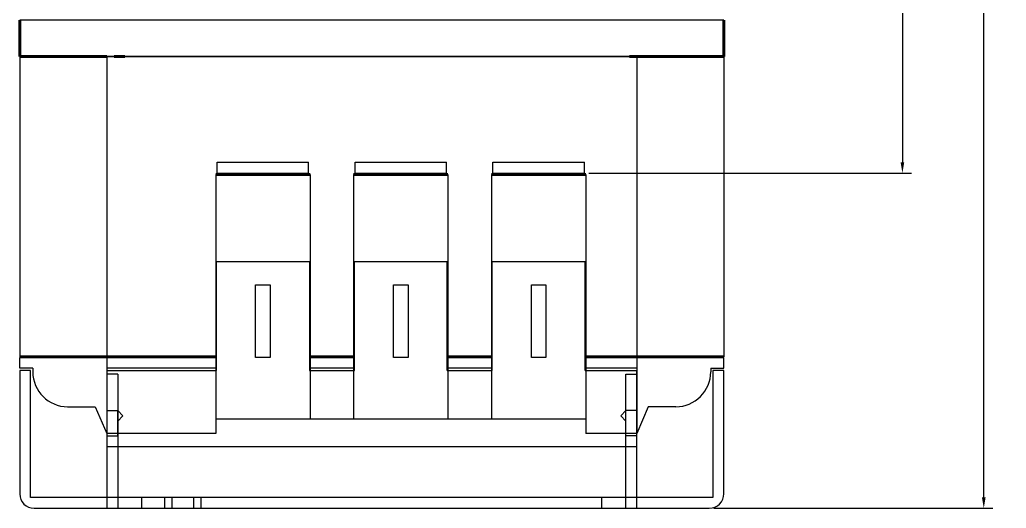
# Model space of a CAD drawing. Header units: millimetres. Extents: x -2026 to -954, y 3148 to 3725.
# Drawn here: x -1945.9 to -1810, y 3415.1 to 3482.4 of the extents above; entities that cross this region are included whole.
import ezdxf

# ---------------------------------------------------------------- set-up
doc = ezdxf.new("R2010")
doc.units = ezdxf.units.MM
for name, color, linetype in [('Bus-Bar', 10, 'Continuous'), ('CASE-COVER', 7, 'Continuous'), ('CASE-상', 7, 'Continuous'), ('CASE-하', 7, 'Continuous'), ('보조방열판', 7, 'Continuous')]:
    doc.layers.add(name, color=color, linetype=linetype)
doc.dimstyles.new('ISO-25', dxfattribs={"dimtxt": 2, "dimasz": 1.5, "dimexe": 1.25, "dimexo": 0.625, "dimtad": 1, "dimtxsty": 'Standard', "dimcen": 2.5, "dimclrd": 6, "dimclre": 6, "dimclrt": 1, "dimazin": 0, "dimtfac": 1, "dimtmove": 0, "dimatfit": 3, "dimfxl": 1, "dimarcsym": 0})

# ---------------------------------------------------------------- blocks, each defined once
blk = doc.blocks.new('*D2')
at = {"color": 6, "lineweight": -2, "transparency": 16777216}
for p, q in [((-1839.82, 3577.5), (-1811.89, 3577.5)), ((-1813.13, 3416.6), (-1813.14, 3576)), ((-1850.32, 3415.1), (-1811.88, 3415.1))]:
    blk.add_line(p, q, dxfattribs=at)
at = {"color": 6, "transparency": 16777216}
for points in [[(-1812.89, 3576), (-1813.39, 3576), (-1813.14, 3577.5)], [(-1812.88, 3416.6), (-1813.38, 3416.6), (-1813.13, 3415.1)]]:
    blk.add_solid(points, dxfattribs=at)
at = {"layer": 'Defpoints', "color": 0, "transparency": 16777216}
for p in [(-1840.44, 3577.5), (-1813.14, 3577.5), (-1850.94, 3415.1)]:
    blk.add_point(p, dxfattribs=at)
at = {"color": 1, "transparency": 16777216, "insert": (-1811.34, 3496.3), "char_height": 2, "attachment_point": 5, "rotation": 270.0004}
blk.add_mtext('162,4', dxfattribs=at)
blk = doc.blocks.new('*D28')
at = {"color": 6, "lineweight": -2, "transparency": 16777216}
for p, q in [((-1839.82, 3577.5), (-1823.09, 3577.5)), ((-1824.34, 3576), (-1824.34, 3462.8)), ((-1867.52, 3461.3), (-1823.09, 3461.3))]:
    blk.add_line(p, q, dxfattribs=at)
at = {"color": 6, "transparency": 16777216}
for points in [[(-1824.09, 3576), (-1824.59, 3576), (-1824.34, 3577.5)], [(-1824.09, 3462.8), (-1824.59, 3462.8), (-1824.34, 3461.3)]]:
    blk.add_solid(points, dxfattribs=at)
at = {"layer": 'Defpoints', "color": 0, "transparency": 16777216}
for p in [(-1840.44, 3577.5), (-1868.14, 3461.3), (-1824.34, 3461.3)]:
    blk.add_point(p, dxfattribs=at)
at = {"color": 1, "transparency": 16777216, "insert": (-1822.55, 3519.4), "char_height": 2, "attachment_point": 5, "rotation": 270.0004}
blk.add_mtext('116,2', dxfattribs=at)

msp = doc.modelspace()

# ---------------------------------------------------------------- linework, layer by layer
at = {"layer": 'Bus-Bar'}
for p, q in [((-1918.744, 3462.798), (-1906.144, 3462.798)), ((-1918.744, 3461.298), (-1918.744, 3462.798)), ((-1906.144, 3461.298), (-1906.144, 3462.798)), ((-1899.744, 3462.798), (-1887.144, 3462.799)), ((-1899.744, 3461.298), (-1899.744, 3462.798)), ((-1887.144, 3461.299), (-1887.144, 3462.799)), ((-1880.744, 3462.799), (-1868.144, 3462.799)), ((-1880.744, 3461.299), (-1880.744, 3462.799)), ((-1868.144, 3461.299), (-1868.144, 3462.799)), ((-1918.744, 3461.298), (-1906.144, 3461.298)), ((-1899.744, 3461.298), (-1887.144, 3461.299)), ((-1880.744, 3461.299), (-1868.144, 3461.299))]:
    msp.add_line(p, q, dxfattribs=at)
at = {"layer": 'CASE-COVER'}
for p, q in [((-1918.843, 3434.098), (-1918.843, 3449.098)), ((-1918.843, 3449.098), (-1906.043, 3449.098)), ((-1906.043, 3449.098), (-1906.043, 3434.098)), ((-1899.843, 3434.098), (-1899.843, 3449.098)), ((-1899.843, 3449.098), (-1887.043, 3449.098)), ((-1887.043, 3434.098), (-1887.043, 3449.098)), ((-1880.843, 3434.098), (-1880.843, 3449.098)), ((-1880.843, 3449.098), (-1868.043, 3449.098)), ((-1868.043, 3434.098), (-1868.043, 3449.098)), ((-1945.943, 3434.097), (-1945.943, 3417.097)), ((-1944.443, 3416.597), (-1944.443, 3434.097)), ((-1933.943, 3434.098), (-1933.943, 3415.098)), ((-1933.943, 3434.098), (-1918.843, 3434.098)), ((-1906.043, 3434.098), (-1899.843, 3434.098)), ((-1906.043, 3434.098), (-1899.843, 3434.098)), ((-1887.043, 3434.098), (-1880.843, 3434.098)), ((-1868.043, 3434.098), (-1860.943, 3434.098)), ((-1860.943, 3415.098), (-1860.943, 3434.098)), ((-1848.943, 3434.098), (-1850.443, 3434.098)), ((-1850.443, 3434.098), (-1850.443, 3416.598)), ((-1848.943, 3417.098), (-1848.943, 3434.098)), ((-1933.943, 3423.598), (-1860.943, 3423.598)), ((-1850.443, 3416.598), (-1944.443, 3416.597)), ((-1943.943, 3415.097), (-1850.943, 3415.098))]:
    msp.add_line(p, q, dxfattribs=at)
at = {"layer": 'CASE-COVER', "color": 0}
msp.add_line((-1944.443, 3434.097), (-1945.943, 3434.097), dxfattribs=at)
at = {"layer": 'CASE-COVER', "color": 4}
for p, q in [((-1932.443, 3433.598), (-1933.943, 3433.598)), ((-1932.443, 3433.598), (-1932.443, 3415.098)), ((-1862.443, 3415.098), (-1862.443, 3433.598)), ((-1862.443, 3433.598), (-1860.943, 3433.598)), ((-1933.943, 3428.598), (-1932.443, 3428.598)), ((-1932.443, 3425.098), (-1932.443, 3428.598)), ((-1931.743, 3427.848), (-1932.443, 3428.598)), ((-1932.443, 3427.098), (-1931.743, 3427.848)), ((-1863.143, 3427.848), (-1862.443, 3428.598)), ((-1862.443, 3427.098), (-1863.143, 3427.848)), ((-1860.943, 3428.598), (-1862.443, 3428.598)), ((-1933.943, 3425.098), (-1932.443, 3425.098)), ((-1860.943, 3425.098), (-1862.443, 3425.098)), ((-1929.143, 3415.098), (-1929.143, 3416.598)), ((-1925.943, 3415.098), (-1925.943, 3416.598)), ((-1924.943, 3415.098), (-1924.943, 3416.598)), ((-1921.943, 3415.098), (-1921.943, 3416.598)), ((-1920.943, 3415.098), (-1920.943, 3416.598)), ((-1865.743, 3415.098), (-1865.743, 3416.598))]:
    msp.add_line(p, q, dxfattribs=at)
at = {"layer": 'CASE-COVER'}
for centre, start, end in [((-1943.943, 3417.097), 180.00039, 270.00039), ((-1850.943, 3417.098), 270.00039, 0.00039)]:
    msp.add_arc(centre, 2, start, end, dxfattribs=at)
at = {"layer": 'CASE-상', "color": 0}
for p, q in [((-1918.944, 3460.998), (-1918.943, 3425.398)), ((-1899.944, 3460.998), (-1899.943, 3427.398)), ((-1880.944, 3460.998), (-1880.943, 3427.398)), ((-1933.943, 3435.898), (-1933.943, 3425.398)), ((-1860.943, 3435.898), (-1860.943, 3425.398)), ((-1860.943, 3435.898), (-1860.943, 3425.398)), ((-1944.143, 3434.397), (-1945.943, 3434.397)), ((-1850.743, 3434.398), (-1848.943, 3434.398)), ((-1867.943, 3427.398), (-1918.943, 3427.398)), ((-1918.943, 3425.398), (-1933.943, 3425.398)), ((-1860.943, 3425.398), (-1867.943, 3425.398))]:
    msp.add_line(p, q, dxfattribs=at)
at = {"layer": 'CASE-상'}
for p, q in [((-1918.944, 3460.998), (-1905.944, 3460.998)), ((-1905.944, 3460.998), (-1905.943, 3427.398)), ((-1899.944, 3460.998), (-1886.944, 3460.998)), ((-1886.944, 3460.998), (-1886.943, 3427.398)), ((-1880.944, 3460.998), (-1867.944, 3460.998)), ((-1867.944, 3460.998), (-1867.943, 3425.398)), ((-1913.443, 3435.898), (-1913.443, 3445.898)), ((-1913.443, 3445.898), (-1911.443, 3445.898)), ((-1911.443, 3445.898), (-1911.443, 3435.898)), ((-1894.443, 3435.898), (-1894.443, 3445.898)), ((-1894.443, 3445.898), (-1892.443, 3445.898)), ((-1892.443, 3445.898), (-1892.443, 3435.898)), ((-1875.443, 3435.898), (-1875.443, 3445.898)), ((-1875.443, 3445.898), (-1873.443, 3445.898)), ((-1873.443, 3445.898), (-1873.443, 3435.898)), ((-1945.943, 3435.897), (-1918.943, 3435.898)), ((-1911.443, 3435.898), (-1913.443, 3435.898)), ((-1905.943, 3435.898), (-1899.943, 3435.898)), ((-1892.443, 3435.898), (-1894.443, 3435.898)), ((-1886.943, 3435.898), (-1880.943, 3435.898)), ((-1873.443, 3435.898), (-1875.443, 3435.898)), ((-1867.943, 3435.898), (-1860.943, 3435.898)), ((-1862.443, 3435.898), (-1848.943, 3435.898)), ((-1944.143, 3434.397), (-1944.143, 3433.897)), ((-1918.943, 3434.398), (-1933.943, 3434.398)), ((-1899.943, 3434.398), (-1905.943, 3434.398)), ((-1880.943, 3434.398), (-1886.943, 3434.398)), ((-1860.943, 3434.398), (-1867.943, 3434.398)), ((-1850.743, 3434.398), (-1850.743, 3433.898)), ((-1939.343, 3429.098), (-1935.543, 3429.098)), ((-1935.543, 3429.098), (-1933.943, 3425.398)), ((-1859.343, 3429.098), (-1860.943, 3425.398)), ((-1855.543, 3429.098), (-1859.343, 3429.098))]:
    msp.add_line(p, q, dxfattribs=at)
at = {"layer": 'CASE-상', "color": 0, "ltscale": 10}
for p, q in [((-1945.943, 3434.397), (-1945.943, 3435.897)), ((-1848.943, 3434.398), (-1848.943, 3435.898))]:
    msp.add_line(p, q, dxfattribs=at)
at = {"layer": 'CASE-상'}
for centre, start, end in [((-1939.343, 3433.898), 180.00039, 270.00039), ((-1855.543, 3433.898), 270.00039, 0.00039)]:
    msp.add_arc(centre, 4.8, start, end, dxfattribs=at)
at = {"layer": 'CASE-하', "color": 5, "lineweight": 50}
for p, q in [((-1933.943, 3477.398), (-1945.944, 3477.397)), ((-1931.444, 3477.398), (-1932.94, 3477.398)), ((-1861.947, 3477.398), (-1860.944, 3477.398)), ((-1848.944, 3477.398), (-1860.944, 3477.398)), ((-1918.943, 3435.998), (-1945.943, 3435.997)), ((-1899.943, 3435.998), (-1905.943, 3435.998)), ((-1880.943, 3435.998), (-1886.943, 3435.998)), ((-1848.943, 3435.998), (-1867.943, 3435.998))]:
    msp.add_line(p, q, dxfattribs=at)
at = {"layer": 'CASE-하', "color": 5}
for p, q in [((-1945.944, 3477.397), (-1945.943, 3435.997)), ((-1933.942, 3477.398), (-1933.943, 3435.998)), ((-1860.944, 3477.398), (-1860.943, 3435.998)), ((-1848.944, 3477.398), (-1848.943, 3435.998)), ((-1918.944, 3461.098), (-1918.943, 3435.998)), ((-1918.944, 3461.098), (-1905.944, 3461.098)), ((-1905.944, 3461.098), (-1905.943, 3435.998)), ((-1899.944, 3461.098), (-1899.943, 3435.998)), ((-1899.944, 3461.098), (-1886.944, 3461.098)), ((-1886.944, 3461.098), (-1886.943, 3435.998)), ((-1880.944, 3461.098), (-1880.943, 3435.998)), ((-1880.944, 3461.098), (-1867.944, 3461.098)), ((-1867.944, 3461.098), (-1867.943, 3435.998))]:
    msp.add_line(p, q, dxfattribs=at)
at = {"layer": 'CASE-하', "color": 4}
msp.add_line((-1933.943, 3477.398), (-1860.944, 3477.398), dxfattribs=at)
at = {"layer": 'CASE-하', "color": 4, "lineweight": 50}
for p, q in [((-1916.394, 3461.098), (-1918.944, 3461.098)), ((-1905.944, 3461.098), (-1908.494, 3461.098)), ((-1897.394, 3461.098), (-1899.944, 3461.098)), ((-1886.944, 3461.098), (-1889.494, 3461.098)), ((-1878.394, 3461.098), (-1880.944, 3461.098)), ((-1867.944, 3461.098), (-1870.494, 3461.098))]:
    msp.add_line(p, q, dxfattribs=at)
at = {"layer": '보조방열판'}
for p, q in [((-1848.943, 3482.398), (-1945.943, 3482.398)), ((-1848.943, 3482.398), (-1945.943, 3482.398)), ((-1848.943, 3477.398), (-1945.943, 3477.398))]:
    msp.add_line(p, q, dxfattribs=at)
at = {"layer": '보조방열판', "lineweight": 50}
for p, q in [((-1945.943, 3482.398), (-1945.943, 3477.398)), ((-1848.943, 3482.398), (-1848.943, 3477.398))]:
    msp.add_line(p, q, dxfattribs=at)

# ---------------------------------------------------------------- dimensions: what is measured, and where the dimension line sits
dim = msp.add_linear_dim(base=(-1824.339, 3461.299), p1=(-1840.443, 3577.501), p2=(-1868.144, 3461.299), angle=270.00039, dimstyle='ISO-25')
dim.commit()
dim.dimension.update_dxf_attribs({"geometry": '*D28', "text_midpoint": (-1822.547, 3519.4)})
dim = msp.add_linear_dim(base=(-1813.135, 3577.501), p1=(-1850.943, 3415.098), p2=(-1840.443, 3577.501), angle=270.00039, dimstyle='ISO-25')
dim.commit()
dim.dimension.update_dxf_attribs({"geometry": '*D2', "text_midpoint": (-1813.135, 3496.301), "dimtype": 160})

doc.saveas('drawing.dxf')
